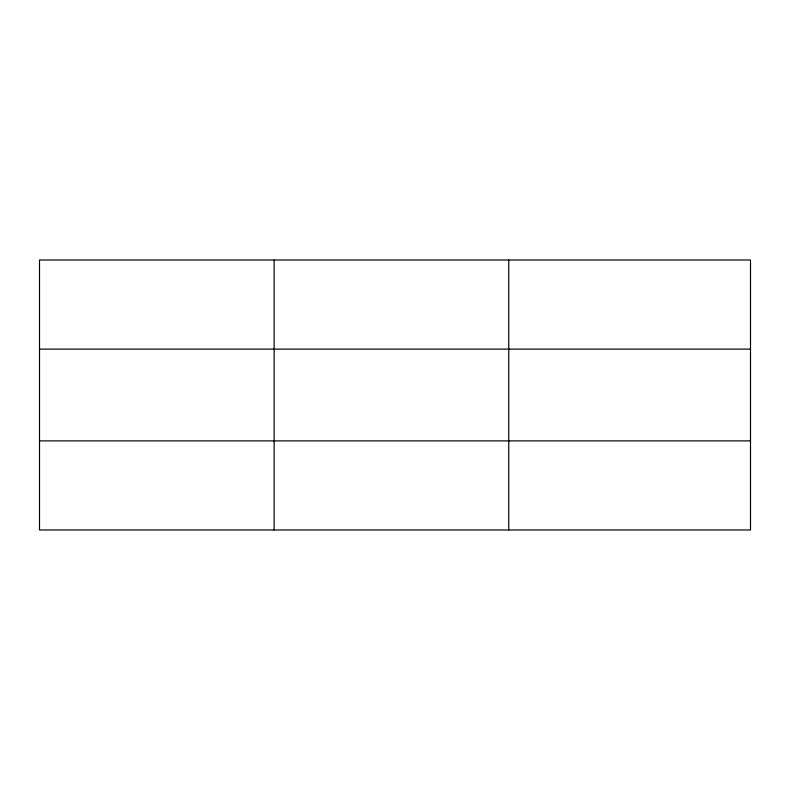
<?xml version="1.0" encoding="UTF-8"?>
<svg xmlns="http://www.w3.org/2000/svg" width="790" height="790" viewBox="0 0 790 790"><rect width="100%" height="100%" fill="white"/><g stroke="black" fill="none" stroke-linecap="round" stroke-linejoin="round"><path stroke-width="1.19" d="M274.13 529.981L274.13 260.019M508.76 529.981L508.76 260.019M39.5 349.111L750.5 349.111M39.5 440.889L750.5 440.889M750.5 500.287L750.5 529.981L39.5 529.981L39.5 260.019L750.5 260.019L750.5 500.287"/></g></svg>
